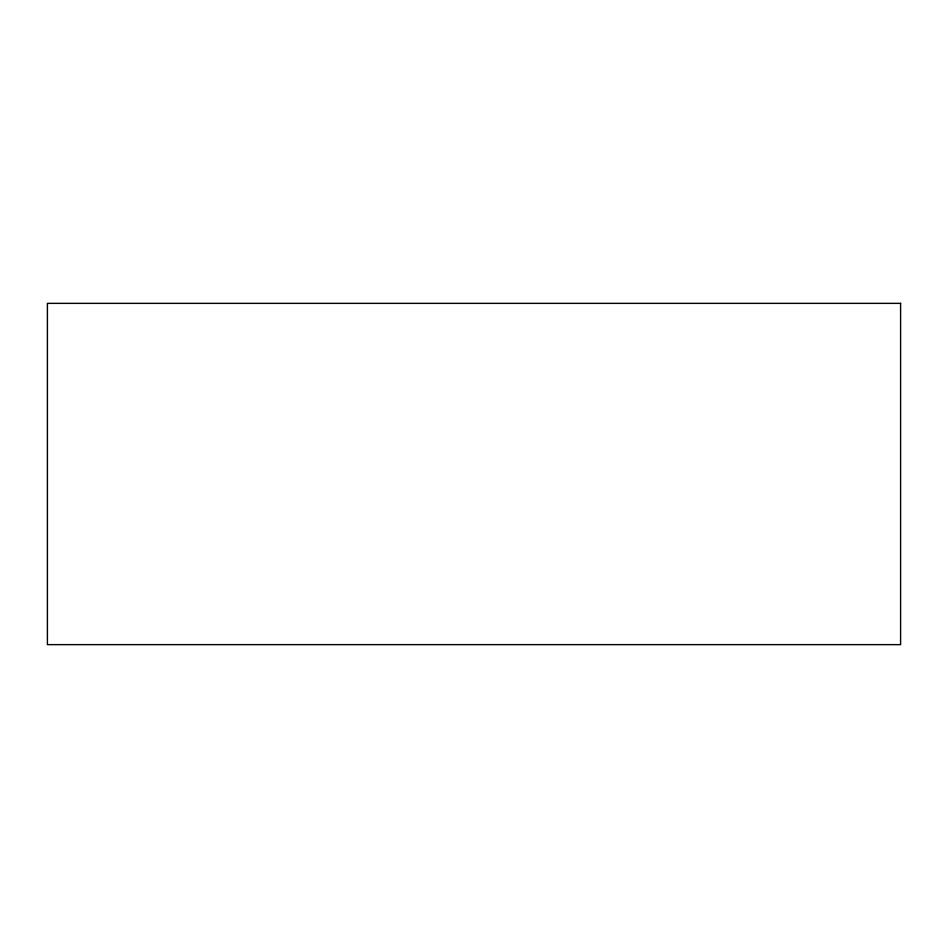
<?xml version="1.0" encoding="UTF-8"?>
<svg xmlns="http://www.w3.org/2000/svg" width="948" height="948" viewBox="0 0 948 948"><rect width="100%" height="100%" fill="white"/><g stroke="black" fill="none" stroke-linecap="round" stroke-linejoin="round"><path stroke-width="1.42" d="M900.6 303.36L47.4 303.36L47.4 644.64L900.6 644.64L900.6 303.36"/></g></svg>
